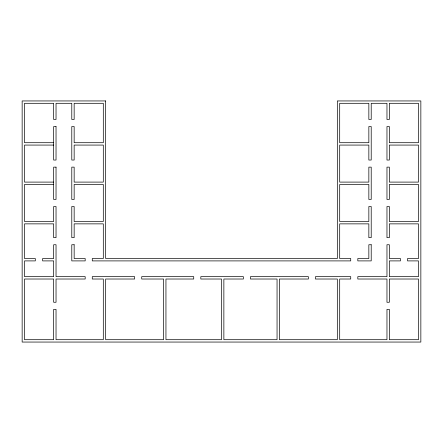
<?xml version="1.0" encoding="UTF-8"?>
<svg xmlns="http://www.w3.org/2000/svg" width="443" height="443" viewBox="0 0 443 443"><rect width="100%" height="100%" fill="white"/><g stroke="black" fill="none" stroke-linecap="round" stroke-linejoin="round"><path stroke-width="0.66" d="M53.669 142.707L24.515 142.707L24.515 103.308L53.669 103.308L53.669 119.46L56.034 119.46L56.034 103.308L71.788 103.308L71.788 119.46L74.153 119.46L74.153 103.308L103.308 103.308L103.308 142.707L74.153 142.707L74.153 126.554L71.788 126.554L71.788 160.039L74.153 160.039L74.153 145.071L103.308 145.071L103.308 182.101L74.153 182.101L74.153 167.133L71.788 167.133L71.788 199.439L74.153 199.439L74.153 184.465L103.308 184.465L103.308 221.5L74.153 221.5L74.153 206.527L71.788 206.527L71.788 237.653L74.153 237.653L74.153 223.865L103.308 223.865L103.308 258.535L92.277 258.535L92.277 260.899L350.723 260.899L350.723 258.535L339.692 258.535L339.692 223.865L368.847 223.865L368.847 237.653L371.212 237.653L371.212 206.527L368.847 206.527L368.847 221.5L339.692 221.5L339.692 184.465L368.847 184.465L368.847 199.439L371.212 199.439L371.212 167.133L368.847 167.133L368.847 182.101L339.692 182.101L339.692 145.071L368.847 145.071L368.847 160.039L371.212 160.039L371.212 126.554L368.847 126.554L368.847 142.707L339.692 142.707L339.692 103.308L368.847 103.308L368.847 119.46L371.212 119.46L371.212 103.308L386.966 103.308L386.966 119.46L389.331 119.46L389.331 103.308L418.485 103.308L418.485 142.707L389.331 142.707L389.331 126.554L386.966 126.554L386.966 160.039L389.331 160.039L389.331 145.071L418.485 145.071L418.485 182.101L389.331 182.101L389.331 167.133L386.966 167.133L386.966 199.439L389.331 199.439L389.331 184.465L418.485 184.465L418.485 221.5L389.331 221.5L389.331 206.527L386.966 206.527L386.966 237.653L389.331 237.653L389.331 223.865L418.485 223.865L418.485 258.535L407.532 258.535L407.532 260.899L418.485 260.899L418.485 276.654L389.331 276.654L389.331 260.899L400.444 260.899L400.444 258.535L389.331 258.535L389.331 244.746L386.966 244.746L386.966 276.654L357.817 276.654L357.817 279.018L386.966 279.018L386.966 302.264L389.331 302.264L389.331 279.018L418.485 279.018L418.485 339.692L389.331 339.692L389.331 309.358L386.966 309.358L386.966 339.692L339.692 339.692L339.692 279.018L350.723 279.018L350.723 276.654L315.46 276.654L315.46 279.018L337.328 279.018L337.328 339.692L279.411 339.692L279.411 279.018L308.372 279.018L308.372 276.654L250.456 276.654L250.456 279.018L277.052 279.018L277.052 339.692L223.865 339.692L223.865 279.018L243.368 279.018L243.368 276.654L200.817 276.654L200.817 279.018L221.5 279.018L221.5 339.692L165.948 339.692L165.948 279.018L193.724 279.018L193.724 276.654L141.721 276.654L141.721 279.018L163.589 279.018L163.589 339.692L105.672 339.692L105.672 279.018L134.628 279.018L134.628 276.654L92.277 276.654L92.277 279.018L103.308 279.018L103.308 339.692L56.034 339.692L56.034 309.358L53.669 309.358L53.669 339.692L24.515 339.692L24.515 279.018L53.669 279.018L53.669 302.264L56.034 302.264L56.034 279.018L85.183 279.018L85.183 276.654L56.034 276.654L56.034 244.746L53.669 244.746L53.669 258.535L42.639 258.535L42.639 260.899L53.669 260.899L53.669 276.654L24.515 276.654L24.515 260.899L35.307 260.899L35.307 258.535L24.515 258.535L24.515 223.865L53.669 223.865L53.669 237.653L56.034 237.653L56.034 206.527L53.669 206.527L53.669 221.5L24.515 221.5L24.515 184.465L53.669 184.465M53.669 145.071L24.515 145.071L24.515 182.101L53.669 182.101M105.672 100.943L22.15 100.943L22.15 342.057L420.85 342.057L420.85 100.943L337.328 100.943L337.328 258.535L105.672 258.535L105.672 100.943M56.034 126.554L53.669 126.554L53.669 160.039L56.034 160.039L56.034 126.554M56.034 167.133L53.669 167.133L53.669 199.439L56.034 199.439L56.034 167.133M74.153 244.746L71.788 244.746L71.788 260.899L85.183 260.899L85.183 258.535L74.153 258.535L74.153 244.746M371.212 244.746L368.847 244.746L368.847 258.535L357.817 258.535L357.817 260.899L371.212 260.899L371.212 244.746"/></g></svg>
